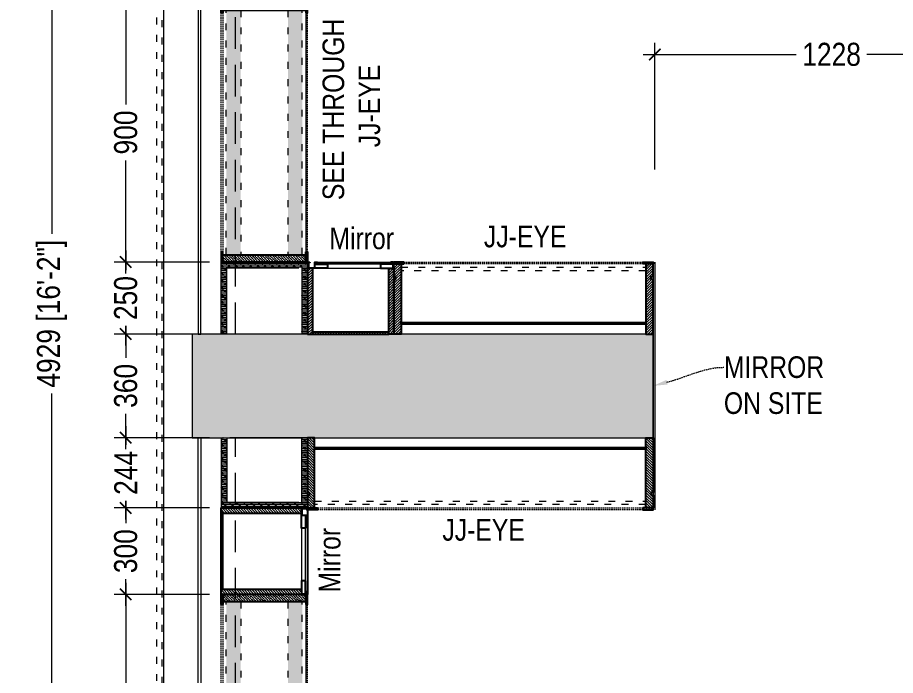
# Model space of a CAD drawing. Extents: x 8252 to 17100, y -880205 to -871928.
# Drawn here: x 8252 to 11301, y -876378 to -874093 of the extents above; entities that cross this region are included whole.
import ezdxf
from ezdxf import colors
from ezdxf.entities.mleader import LeaderData, LeaderLine
from ezdxf.lldxf.tags import DXFTag
from ezdxf.math import Vec2, Vec3

# ---------------------------------------------------------------- set-up
doc = ezdxf.new("R2010")
doc.units = 0
doc.header["$LTSCALE"] = 40
doc.header["$MEASUREMENT"] = 0
doc.header["$PDMODE"] = 3
for name, pattern in [('a_p6_plan_L18$0$HIDDEN', [0.375, 0.25, -0.125]), ('ACAD_ISO03W100', [30, 12, -18]), ('HIDDEN', [0.375, 0.25, -0.125]), ('HIDDEN2', [0.1875, 0.125, -0.0625])]:
    doc.linetypes.add(name, pattern=pattern)
for name, color, linetype, lineweight in [('beam', 90, 'Continuous', 9), ('Column', 243, 'Continuous', 9), ('Column hatch', 8, 'Continuous', 9), ('dimensions', 149, 'Continuous', 5), ('Floor-Unit', 1, 'Continuous', 13), ('Glass-FrontGlazing', 150, 'Continuous', 20), ('IM-ANNO-HATCH', 8, 'Continuous', 5), ('LENS_TEXT', 31, 'HIDDEN2', 5), ('LN-ELEVATION-1', 81, 'Continuous', 25), ('LN-ELEVATION-2', 103, 'Continuous', 20), ('LN-ELEVATION-3', 125, 'a_p6_plan_L18$0$HIDDEN', 18), ('LN-ELEVATION-4', 145, 'Continuous', 13), ('LN-HATCH', 251, 'Continuous', 0), ('Mirror', 4, 'Continuous', 15), ('shutter', 172, 'Continuous', 9), ('Steps', 4, 'Continuous', 9)]:
    doc.layers.add(name, color=color, linetype=linetype, lineweight=lineweight)
doc.styles.get("Standard").update_dxf_attribs({"font": 'ARIALN.TTF'})
tags = doc.linetypes.add('DASHED2', pattern=[0.375, 0.25, -0.125]).pattern_tags.tags
tags[6:7] = [DXFTag(74, 4), DXFTag(75, 0), DXFTag(340, '0'), DXFTag(46, 1.0), DXFTag(50, 0.0), DXFTag(44, 0.0), DXFTag(45, 0.0)]
tags[4:5] = [DXFTag(74, 4), DXFTag(75, 0), DXFTag(340, '0'), DXFTag(46, 1.0), DXFTag(50, 0.0), DXFTag(44, 0.0), DXFTag(45, 0.0)]
doc.dimstyles.new('Working', dxfattribs={"dimscale": 0.8, "dimtxt": 100, "dimasz": 50, "dimexe": 50, "dimexo": 50, "dimgap": 0, "dimtad": 0, "dimdec": 0, "dimzin": 0, "dimdsep": 46, "dimtxsty": 'Standard', "dimblk": 'ARCHTICK', "dimcen": 0, "dimdle": 50, "dimclrd": 250, "dimclre": 8, "dimclrt": 7, "dimadec": 0, "dimazin": 0, "dimtfac": 1, "dimtdec": 0, "dimtofl": 0, "dimtmove": 1, "dimatfit": 3, "dimfxl": 3, "dimtolj": 1, "dimlwd": 5, "dimlwe": 0, "dimarcsym": 0})
pattern_1 = [(45, (-583719.1914, 43520.887), (3.31456304, 12.1533978), [15.625, -3.125, 0, -3.125])]
pattern_2 = [(45, (-584019.1914, 43520.887), (3.31456304, 12.1533978), [15.625, -3.125, 0, -3.125])]
pattern_3 = [(45, (-583869.1914, 43752.887), (3.31456304, 12.1533978), [15.625, -3.125, 0, -3.125])]
pattern_4 = [(45, (4208834.247, 1706614.74), (-4.4901280605, 4.4901280605), [])]
pattern_5 = [(45, (4209134.247, 1706614.74), (-4.4901280605, 4.4901280605), [])]

# ---------------------------------------------------------------- blocks, each defined once
blk = doc.blocks.new('adeAWEFQAEWFRAGWREA')
at = {"layer": 'Column hatch'}
h = blk.add_hatch(color=256, dxfattribs=at)
h.dxf.hatch_style = 1
h.paths.add_polyline_path([(0, -4780), (370, -4780), (370, 0), (0, 0)])
h.paths.add_polyline_path([(6624, -350), (6624, 0), (3924, 0), (3924, -350)])
h.paths.add_polyline_path([(3045, -6040), (2685, -6040), (2685, -7640), (3045, -7640)])
h.paths.add_polyline_path([(6624, -4437), (5354, -4437), (5354, -4737), (6254, -4737), (6254, -5497), (6624, -5497)])
h.paths.add_polyline_path([(0, -7740), (370, -7740), (370, -7180), (0, -7180)])
at = {"layer": 'beam', "linetype": 'HIDDEN', "ltscale": 11}
for p, q in [((2685, -7490.3), (370, -7490.3)), ((5091.9, -7490.3), (3045, -7490.3)), ((370, -7740), (5055, -7740))]:
    blk.add_line(p, q, dxfattribs=at)
at = {"layer": 'Column'}
blk.add_lwpolyline([(2685, -7640), (3045, -7640), (3045, -6040), (2685, -6040)], close=True, dxfattribs=at)
at = {"layer": 'shutter', "color": 5, "linetype": 'ACAD_ISO03W100', "ltscale": 0.05, "true_color": 0x0505ff, "elevation": 87.2}
blk.add_lwpolyline([(325.7, -7744.7), (325.7, -7763.9), (5099.3, -7763.9), (5099.3, -7744.7)], close=True, dxfattribs=at)
at = {"layer": 'Steps'}
blk.add_line((370, -7740), (5105, -7740), dxfattribs=at)
blk = doc.blocks.new('SEE THORUGH 900MM')
at = {"transparency": 33554508}
h = blk.add_hatch(color=177, dxfattribs=at)
h.dxf.hatch_style = 1
h.paths.add_polyline_path([(425, 50), (-425, 50), (-425, 0), (425, 0)])
h = blk.add_hatch(color=177, dxfattribs=at)
h.dxf.hatch_style = 1
h.paths.add_polyline_path([(425, -164), (-425, -164), (-425, -214), (425, -214)])
at = {"layer": 'LN-HATCH', "ltscale": 0.5}
h = blk.add_hatch(dxfattribs=at)
h.set_pattern_fill('ANSI36', color=256, scale=50)
h.set_pattern_definition(pattern_1)
h.paths.add_polyline_path([(-415, 62), (-415, 68), (-450, 68), (-450, 62)])
h = blk.add_hatch(dxfattribs=at)
h.set_pattern_fill('ANSI36', color=256, scale=50)
h.set_pattern_definition(pattern_1)
h.paths.add_polyline_path([(-425, 62), (-450, 62), (-450, 18), (-450, 8), (-450, -226), (-425, -226)])
h = blk.add_hatch(dxfattribs=at)
h.set_pattern_fill('ANSI36', color=256, scale=50)
h.set_pattern_definition(pattern_2)
h.paths.add_polyline_path([(415, 62), (415, 68), (450, 68), (450, 62)])
h = blk.add_hatch(dxfattribs=at)
h.set_pattern_fill('ANSI36', color=256, scale=50)
h.set_pattern_definition(pattern_2)
h.paths.add_polyline_path([(450, 8), (450, 18), (450, 62), (425, 62), (425, -226), (450, -226)])
h = blk.add_hatch(dxfattribs=at)
h.set_pattern_fill('ANSI36', color=256, scale=50)
h.set_pattern_definition(pattern_1)
h.paths.add_polyline_path([(-415, -226), (-415, -232), (-450, -232), (-450, -226)])
h = blk.add_hatch(dxfattribs=at)
h.set_pattern_fill('ANSI36', color=256, scale=50)
h.set_pattern_definition(pattern_2)
h.paths.add_polyline_path([(415, -226), (415, -232), (450, -232), (450, -226)])
at = {"layer": 'LN-ELEVATION-1', "ltscale": 0.5}
for points in [[(-415, 62), (-415, 68), (-450, 68), (-450, 62)], [(-450, -226), (-450, 8), (-450, 8), (-450, 18), (-450, 18), (-450, 62), (-425, 62), (-425, -226)], [(415, 62), (415, 68), (450, 68), (450, 62)], [(450, -226), (450, 8), (450, 8), (450, 18), (450, 18), (450, 62), (425, 62), (425, -226)], [(-415, -226), (-415, -232), (-450, -232), (-450, -226)], [(415, -226), (415, -232), (450, -232), (450, -226)]]:
    blk.add_lwpolyline(points, close=True, dxfattribs=at)
at = {"layer": 'LN-ELEVATION-3', "ltscale": 0.5}
for p, q in [((-415, 68), (415, 68)), ((415, 62), (-415, 62)), ((425, -226), (-425, -226)), ((415, -226), (-415, -226)), ((-415, -232), (415, -232))]:
    blk.add_line(p, q, dxfattribs=at)
at = {"layer": 'LN-ELEVATION-4', "linetype": 'ACAD_ISO03W100', "ltscale": 0.05}
for points in [[(425, 0), (-425, 0), (-425, 50), (425, 50)], [(425, -164), (-425, -164), (-425, -214), (425, -214)]]:
    blk.add_lwpolyline(points, close=True, dxfattribs=at)
blk = doc.blocks.new('SEE THROUGH 1200MM')
at = {"transparency": 33554508}
h = blk.add_hatch(color=177, dxfattribs=at)
h.dxf.hatch_style = 1
h.paths.add_polyline_path([(575, 282), (-575, 282), (-575, 232), (575, 232)])
h = blk.add_hatch(color=177, dxfattribs=at)
h.dxf.hatch_style = 1
h.paths.add_polyline_path([(575, 68), (-575, 68), (-575, 18), (575, 18)])
at = {"layer": 'LN-HATCH', "ltscale": 0.5}
h = blk.add_hatch(dxfattribs=at)
h.set_pattern_fill('ANSI36', color=256, scale=50)
h.set_pattern_definition(pattern_3)
h.paths.add_polyline_path([(-565, 294), (-565, 300), (-600, 300), (-600, 294)])
h = blk.add_hatch(dxfattribs=at)
h.set_pattern_fill('ANSI36', color=256, scale=50)
h.set_pattern_definition(pattern_3)
h.paths.add_polyline_path([(-575, 294), (-600, 294), (-600, 250), (-600, 240), (-600, 6), (-575, 6)])
h = blk.add_hatch(dxfattribs=at)
h.set_pattern_fill('ANSI36', color=256, scale=50)
h.set_pattern_definition(pattern_3)
h.paths.add_polyline_path([(565, 294), (565, 300), (600, 300), (600, 294)])
h = blk.add_hatch(dxfattribs=at)
h.set_pattern_fill('ANSI36', color=256, scale=50)
h.set_pattern_definition(pattern_3)
h.paths.add_polyline_path([(600, 240), (600, 250), (600, 294), (575, 294), (575, 6), (600, 6)])
h = blk.add_hatch(dxfattribs=at)
h.set_pattern_fill('ANSI36', color=256, scale=50)
h.set_pattern_definition(pattern_3)
h.paths.add_polyline_path([(-565, 6), (-565, 0), (-600, 0), (-600, 6)])
h = blk.add_hatch(dxfattribs=at)
h.set_pattern_fill('ANSI36', color=256, scale=50)
h.set_pattern_definition(pattern_3)
h.paths.add_polyline_path([(565, 6), (565, 0), (600, 0), (600, 6)])
at = {"layer": 'LN-ELEVATION-1', "ltscale": 0.5}
for points in [[(-565, 294), (-565, 300), (-600, 300), (-600, 294)], [(-600, 6), (-600, 240), (-600, 240), (-600, 250), (-600, 250), (-600, 294), (-575, 294), (-575, 6)], [(565, 294), (565, 300), (600, 300), (600, 294)], [(600, 6), (600, 240), (600, 240), (600, 250), (600, 250), (600, 294), (575, 294), (575, 6)], [(-565, 6), (-565, 0), (-600, 0), (-600, 6)], [(565, 6), (565, 0), (600, 0), (600, 6)]]:
    blk.add_lwpolyline(points, close=True, dxfattribs=at)
at = {"layer": 'LN-ELEVATION-3', "ltscale": 0.5}
for p, q in [((-565, 300), (565, 300)), ((565, 294), (-565, 294)), ((575, 6), (-575, 6)), ((565, 6), (-565, 6)), ((-565, 0), (565, 0))]:
    blk.add_line(p, q, dxfattribs=at)
at = {"layer": 'LN-ELEVATION-4', "linetype": 'ACAD_ISO03W100', "ltscale": 0.05}
for points in [[(575, 232), (-575, 232), (-575, 282), (575, 282)], [(575, 68), (-575, 68), (-575, 18), (575, 18)]]:
    blk.add_lwpolyline(points, close=True, dxfattribs=at)
blk = doc.blocks.new('GFCHGFD')
at = {"layer": 'LN-HATCH', "ltscale": 0.5}
h = blk.add_hatch(dxfattribs=at)
h.set_pattern_fill('ANSI31', color=256, scale=2)
h.set_pattern_definition([(45, (4060076.63, 1708724.648), (-4.4901280605, 4.4901280605), [])])
h.paths.add_polyline_path([(-144.2, 105.2), (-126.2, 105.2), (-126.2, -123.8), (-144.2, -123.8)])
h.paths.add_polyline_path([(-126.2, 99.2), (137.8, 99.2), (137.8, 105.2), (-126.2, 105.2)])
h.paths.add_polyline_path([(155.8, 105.2), (137.8, 105.2), (137.8, -123.8), (155.8, -123.8)])
at = {"layer": 'LN-ELEVATION-1'}
for points in [[(-144.2, 105.2), (-126.2, 105.2), (-126.2, -123.8), (-144.2, -123.8)], [(-126.2, 99.2), (137.8, 99.2), (137.8, 105.2), (-126.2, 105.2)], [(155.8, 105.2), (137.8, 105.2), (137.8, -123.8), (155.8, -123.8)], [(-97.2, -137.8), (-97.2, -123.8), (-142.2, -123.8), (-142.2, -144.8), (-133.2, -144.8), (-133.2, -143.3), (-140.7, -143.3), (-140.7, -137.8)], [(85.8, -137.8), (85.8, -123.8), (130.8, -123.8), (130.8, -144.8), (121.8, -144.8), (121.8, -143.3), (129.3, -143.3), (129.3, -137.8)], [(147.8, -144.8), (147.8, -143.3), (152.3, -143.3), (152.3, -125.3), (130.8, -125.3), (130.8, -123.8), (153.8, -123.8), (153.8, -144.8)]]:
    blk.add_lwpolyline(points, close=True, dxfattribs=at)
at = {"layer": 'LN-ELEVATION-2'}
blk.add_lwpolyline([(-97.2, -137.8), (85.8, -137.8), (85.8, -123.8), (-97.2, -123.8)], close=True, dxfattribs=at)
at = {"layer": 'LN-ELEVATION-4', "ltscale": 0.5}
blk.add_line((121.8, -144.8), (-133.2, -144.8), dxfattribs=at)
at = {"layer": 'Mirror', "lineweight": 0}
blk.add_lwpolyline([(-140.7, -137.8), (129.3, -137.8), (129.3, -143.3), (-140.7, -143.3)], close=True, dxfattribs=at)
blk = doc.blocks.new('dfbdfhq')
at = {"layer": 'LN-HATCH', "ltscale": 0.5}
h = blk.add_hatch(dxfattribs=at)
h.set_pattern_fill('ANSI31', color=256, scale=50)
h.paths.add_polyline_path([(-911.8, 0), (-911.8, -190), (-905.8, -190), (-905.8, -200), (-911.8, -200), (-911.8, -244), (-886.8, -244), (-886.8, 0)])
h = blk.add_hatch(dxfattribs=at)
h.set_pattern_fill('ANSI31', color=256, scale=2)
h.set_pattern_definition(pattern_4)
h.paths.add_polyline_path([(-11.8, 0), (-11.8, -190), (-17.8, -190), (-17.8, -200), (-11.8, -200), (-11.8, -244), (-36.8, -244), (-36.8, 0)])
h = blk.add_hatch(dxfattribs=at)
h.set_pattern_fill('ANSI31', color=256, scale=2)
h.set_pattern_definition(pattern_5)
h.paths.add_polyline_path([(-36.8, -40), (-886.8, -40), (-886.8, -34), (-36.8, -34)])
h = blk.add_hatch(dxfattribs=at)
h.set_pattern_fill('ANSI31', color=256, scale=2)
h.set_pattern_definition(pattern_5)
h.paths.add_polyline_path([(-876.8, -244), (-876.8, -250), (-911.8, -250), (-911.8, -244)])
h = blk.add_hatch(dxfattribs=at)
h.set_pattern_fill('ANSI31', color=256, scale=2)
h.set_pattern_definition(pattern_4)
h.paths.add_polyline_path([(-46.8, -244), (-46.8, -250), (-11.8, -250), (-11.8, -244)])
at = {"layer": 'LN-ELEVATION-1', "ltscale": 0.5}
for points in [[(-911.8, 0), (-911.8, -190), (-905.8, -190), (-905.8, -200), (-911.8, -200), (-911.8, -244), (-886.8, -244), (-886.8, 0)], [(-11.8, 0), (-11.8, -190), (-17.8, -190), (-17.8, -200), (-11.8, -200), (-11.8, -244), (-36.8, -244), (-36.8, 0)], [(-36.8, -40), (-886.8, -40), (-886.8, -34), (-36.8, -34)], [(-876.8, -244), (-876.8, -250), (-911.8, -250), (-911.8, -244)], [(-46.8, -244), (-46.8, -250), (-11.8, -250), (-11.8, -244)]]:
    blk.add_lwpolyline(points, close=True, dxfattribs=at)
at = {"layer": 'LN-ELEVATION-3', "ltscale": 0.5}
for p, q in [((-886.8, 0), (-36.8, 0)), ((-876.8, -244), (-46.8, -244)), ((-46.8, -250), (-876.8, -250))]:
    blk.add_line(p, q, dxfattribs=at)
at = {"layer": 'LN-ELEVATION-4', "linetype": 'ACAD_ISO03W100', "ltscale": 0.05}
blk.add_lwpolyline([(-886.8, -220), (-36.8, -220), (-36.8, -232), (-886.8, -232)], close=True, dxfattribs=at)
blk = doc.blocks.new('gfngfrw')
at = {"layer": 'LN-HATCH', "ltscale": 0.5}
h = blk.add_hatch(dxfattribs=at)
h.set_pattern_fill('ANSI31', color=256, scale=2)
h.set_pattern_definition([(45, (4060070.797, 1708569.446), (-4.4901280605, 4.4901280605), [])])
h.paths.add_polyline_path([(-150, 0), (-132, 0), (-132, -279), (-150, -279)])
h.paths.add_polyline_path([(-132, -6), (132, -6), (132, 0), (-132, 0)])
h.paths.add_polyline_path([(150, 0), (132, 0), (132, -279), (150, -279)])
at = {"layer": 'Defpoints'}
blk.add_lwpolyline([(150, -300), (-150, -300), (-150, 0), (150, 0)], close=True, dxfattribs=at)
at = {"layer": 'LN-ELEVATION-1'}
for points in [[(-150, 0), (-132, 0), (-132, -279), (-150, -279)], [(-132, -6), (132, -6), (132, 0), (-132, 0)], [(150, 0), (132, 0), (132, -279), (150, -279)], [(-103, -293), (-103, -279), (-148, -279), (-148, -300), (-139, -300), (-139, -298.5), (-146.5, -298.5), (-146.5, -293)], [(80, -293), (80, -279), (125, -279), (125, -300), (116, -300), (116, -298.5), (123.5, -298.5), (123.5, -293)], [(142, -300), (142, -298.5), (146.5, -298.5), (146.5, -280.5), (125, -280.5), (125, -279), (148, -279), (148, -300)]]:
    blk.add_lwpolyline(points, close=True, dxfattribs=at)
at = {"layer": 'LN-ELEVATION-2'}
blk.add_lwpolyline([(-103, -293), (80, -293), (80, -279), (-103, -279)], close=True, dxfattribs=at)
at = {"layer": 'LN-ELEVATION-4', "ltscale": 0.5}
blk.add_line((116, -300), (-139, -300), dxfattribs=at)
at = {"layer": 'Mirror', "lineweight": 0}
blk.add_lwpolyline([(-146.5, -293), (123.5, -293), (123.5, -298.5), (-146.5, -298.5)], close=True, dxfattribs=at)
blk = doc.blocks.new('GFHFD')
at = {"layer": 'LN-HATCH', "ltscale": 0.5}
h = blk.add_hatch(dxfattribs=at)
h.set_pattern_fill('ANSI31', color=256, scale=2)
h.set_pattern_definition([(45, (4097187.331, 1708800.267), (-4.4901280605, 4.4901280605), [])])
h.paths.add_polyline_path([(792.1, 220), (792.1, 30), (786.1, 30), (786.1, 20), (792.1, 20), (792.1, -24), (767.1, -24), (767.1, 220)])
h.paths.add_polyline_path([(-382.9, 180), (767.1, 180), (767.1, 186), (-382.9, 186)])
h.paths.add_polyline_path([(757.1, -24), (757.1, -30), (792.1, -30), (792.1, -24)])
h.paths.add_polyline_path([(-407.9, 220), (-407.9, 30), (-401.9, 30), (-401.9, 20), (-407.9, 20), (-407.9, -24), (-382.9, -24), (-382.9, 220)])
h.paths.add_polyline_path([(-372.9, -24), (-372.9, -30), (-407.9, -30), (-407.9, -24)])
at = {"layer": 'LN-ELEVATION-1', "ltscale": 0.5}
for points in [[(-407.9, 220), (-407.9, 30), (-401.9, 30), (-401.9, 20), (-407.9, 20), (-407.9, -24), (-382.9, -24), (-382.9, 220)], [(792.1, 220), (792.1, 30), (786.1, 30), (786.1, 20), (792.1, 20), (792.1, -24), (767.1, -24), (767.1, 220)], [(-382.9, 180), (767.1, 180), (767.1, 186), (-382.9, 186)], [(-372.9, -24), (-372.9, -30), (-407.9, -30), (-407.9, -24)], [(757.1, -24), (757.1, -30), (792.1, -30), (792.1, -24)]]:
    blk.add_lwpolyline(points, close=True, dxfattribs=at)
at = {"layer": 'LN-ELEVATION-3', "ltscale": 0.5}
for p, q in [((767.1, 220), (-382.9, 220)), ((757.1, -24), (-372.9, -24)), ((-372.9, -30), (757.1, -30))]:
    blk.add_line(p, q, dxfattribs=at)
at = {"layer": 'LN-ELEVATION-4', "linetype": 'ACAD_ISO03W100', "ltscale": 0.05}
blk.add_lwpolyline([(767.1, 0), (-382.9, 0), (-382.9, -12), (767.1, -12)], close=True, dxfattribs=at)
blk = doc.blocks.new('_ArchTick')
at = {"const_width": 0.15}
blk.add_lwpolyline([(-0.5, -0.5), (0.5, 0.5)], dxfattribs=at)
blk = doc.blocks.new('*D82')
at = {"layer": 'Defpoints', "color": 0, "ltscale": 50, "transparency": 16777216}
for p in [(8628.1, -876096.4), (8959.2, -876096.4), (8962.2, -877296.4)]:
    blk.add_point(p, dxfattribs=at)
at = {"layer": 'dimensions', "color": 250, "linetype": 'DASHED2', "lineweight": 5, "ltscale": 50, "transparency": 16777216}
for p, q in [((8628.1, -876056.4), (8628.1, -876601.6)), ((8628.1, -877336.4), (8628.1, -876791.1))]:
    blk.add_line(p, q, dxfattribs=at)
at = {"layer": 'dimensions', "color": 8, "linetype": 'DASHED2', "lineweight": 0, "ltscale": 50, "transparency": 16777216}
for p, q in [((8919.2, -876096.4), (8588.1, -876096.4)), ((8922.2, -877296.4), (8588.1, -877296.4))]:
    blk.add_line(p, q, dxfattribs=at)
at = {"layer": 'dimensions', "color": 250, "lineweight": 5, "ltscale": 50, "transparency": 16777216, "xscale": 40, "yscale": 40, "zscale": 40}
for p, rotation in [((8628.1, -876096.4), 90), ((8628.1, -877296.4), 270)]:
    blk.add_blockref('_ArchTick', p, dxfattribs=dict(at, rotation=rotation))
at = {"layer": 'dimensions', "color": 7, "ltscale": 50, "transparency": 16777216, "insert": (8628.1, -876696.4), "char_height": 80, "attachment_point": 5, "rotation": 90, "bg_fill": 3, "box_fill_scale": 1.25, "bg_fill_color": 9, "bg_fill_true_color": 13158600, "bg_fill_transparency": 0}
blk.add_mtext('\\A1;1200', dxfattribs=at)
blk = doc.blocks.new('*D83')
at = {"layer": 'Defpoints', "color": 0, "ltscale": 50, "transparency": 16777216}
for p in [(8628.1, -875796.4), (8959.2, -875796.4), (8959.2, -876096.4)]:
    blk.add_point(p, dxfattribs=at)
at = {"layer": 'dimensions', "color": 250, "linetype": 'DASHED2', "lineweight": 5, "ltscale": 50, "transparency": 16777216}
for p, q in [((8628.1, -875756.4), (8628.1, -875874)), ((8628.1, -876136.4), (8628.1, -876018.7))]:
    blk.add_line(p, q, dxfattribs=at)
at = {"layer": 'dimensions', "color": 8, "linetype": 'DASHED2', "lineweight": 0, "ltscale": 50, "transparency": 16777216}
for p, q in [((8919.2, -875796.4), (8588.1, -875796.4)), ((8919.2, -876096.4), (8588.1, -876096.4))]:
    blk.add_line(p, q, dxfattribs=at)
at = {"layer": 'dimensions', "color": 250, "lineweight": 5, "ltscale": 50, "transparency": 16777216, "xscale": 40, "yscale": 40, "zscale": 40}
for p, rotation in [((8628.1, -875796.4), 90), ((8628.1, -876096.4), 270)]:
    blk.add_blockref('_ArchTick', p, dxfattribs=dict(at, rotation=rotation))
at = {"layer": 'dimensions', "color": 7, "ltscale": 50, "transparency": 16777216, "insert": (8628.1, -875946.4), "char_height": 80, "attachment_point": 5, "rotation": 90, "bg_fill": 3, "box_fill_scale": 1.25, "bg_fill_color": 9, "bg_fill_true_color": 13158600, "bg_fill_transparency": 0}
blk.add_mtext('\\A1;300', dxfattribs=at)
blk = doc.blocks.new('*D84')
at = {"layer": 'Defpoints', "color": 0, "ltscale": 50, "transparency": 16777216}
for p in [(8628.1, -875552.4), (8959.2, -875552.4), (8959.2, -875796.4)]:
    blk.add_point(p, dxfattribs=at)
at = {"layer": 'dimensions', "color": 250, "linetype": 'DASHED2', "lineweight": 5, "ltscale": 50, "transparency": 16777216}
for p, q in [((8628.1, -875512.4), (8628.1, -875601.5)), ((8628.1, -875836.4), (8628.1, -875747.3))]:
    blk.add_line(p, q, dxfattribs=at)
at = {"layer": 'dimensions', "color": 8, "linetype": 'DASHED2', "lineweight": 0, "ltscale": 50, "transparency": 16777216}
for p, q in [((8919.2, -875552.4), (8588.1, -875552.4)), ((8919.2, -875796.4), (8588.1, -875796.4))]:
    blk.add_line(p, q, dxfattribs=at)
at = {"layer": 'dimensions', "color": 250, "lineweight": 5, "ltscale": 50, "transparency": 16777216, "xscale": 40, "yscale": 40, "zscale": 40}
for p, rotation in [((8628.1, -875552.4), 90), ((8628.1, -875796.4), 270)]:
    blk.add_blockref('_ArchTick', p, dxfattribs=dict(at, rotation=rotation))
at = {"layer": 'dimensions', "color": 7, "ltscale": 50, "transparency": 16777216, "insert": (8628.1, -875674.4), "char_height": 80, "attachment_point": 5, "rotation": 90, "bg_fill": 3, "box_fill_scale": 1.25, "bg_fill_color": 9, "bg_fill_true_color": 13158600, "bg_fill_transparency": 0}
blk.add_mtext('\\A1;244', dxfattribs=at)
blk = doc.blocks.new('*D85')
at = {"layer": 'Defpoints', "color": 0, "ltscale": 50, "transparency": 16777216}
for p in [(8628.1, -875192.4), (8959.2, -875192.4), (8959.2, -875552.4)]:
    blk.add_point(p, dxfattribs=at)
at = {"layer": 'dimensions', "color": 250, "linetype": 'DASHED2', "lineweight": 5, "ltscale": 50, "transparency": 16777216}
for p, q in [((8628.1, -875152.4), (8628.1, -875300)), ((8628.1, -875592.4), (8628.1, -875444.7))]:
    blk.add_line(p, q, dxfattribs=at)
at = {"layer": 'dimensions', "color": 8, "linetype": 'DASHED2', "lineweight": 0, "ltscale": 50, "transparency": 16777216}
for p, q in [((8919.2, -875192.4), (8588.1, -875192.4)), ((8919.2, -875552.4), (8588.1, -875552.4))]:
    blk.add_line(p, q, dxfattribs=at)
at = {"layer": 'dimensions', "color": 250, "lineweight": 5, "ltscale": 50, "transparency": 16777216, "xscale": 40, "yscale": 40, "zscale": 40}
for p, rotation in [((8628.1, -875192.4), 90), ((8628.1, -875552.4), 270)]:
    blk.add_blockref('_ArchTick', p, dxfattribs=dict(at, rotation=rotation))
at = {"layer": 'dimensions', "color": 7, "ltscale": 50, "transparency": 16777216, "insert": (8628.1, -875372.4), "char_height": 80, "attachment_point": 5, "rotation": 90, "bg_fill": 3, "box_fill_scale": 1.25, "bg_fill_color": 9, "bg_fill_true_color": 13158600, "bg_fill_transparency": 0}
blk.add_mtext('\\A1;360', dxfattribs=at)
blk = doc.blocks.new('*D86')
at = {"layer": 'Defpoints', "color": 0, "ltscale": 50, "transparency": 16777216}
for p in [(8628.1, -874942.4), (8959.2, -874942.4), (8959.2, -875192.4)]:
    blk.add_point(p, dxfattribs=at)
at = {"layer": 'dimensions', "color": 250, "linetype": 'DASHED2', "lineweight": 5, "ltscale": 50, "transparency": 16777216}
for p, q in [((8628.1, -874902.4), (8628.1, -874994.5)), ((8628.1, -875232.4), (8628.1, -875140.3))]:
    blk.add_line(p, q, dxfattribs=at)
at = {"layer": 'dimensions', "color": 8, "linetype": 'DASHED2', "lineweight": 0, "ltscale": 50, "transparency": 16777216}
for p, q in [((8919.2, -874942.4), (8588.1, -874942.4)), ((8919.2, -875192.4), (8588.1, -875192.4))]:
    blk.add_line(p, q, dxfattribs=at)
at = {"layer": 'dimensions', "color": 250, "lineweight": 5, "ltscale": 50, "transparency": 16777216, "xscale": 40, "yscale": 40, "zscale": 40}
for p, rotation in [((8628.1, -874942.4), 90), ((8628.1, -875192.4), 270)]:
    blk.add_blockref('_ArchTick', p, dxfattribs=dict(at, rotation=rotation))
at = {"layer": 'dimensions', "color": 7, "ltscale": 50, "transparency": 16777216, "insert": (8628.1, -875067.4), "char_height": 80, "attachment_point": 5, "rotation": 90, "bg_fill": 3, "box_fill_scale": 1.25, "bg_fill_color": 9, "bg_fill_true_color": 13158600, "bg_fill_transparency": 0}
blk.add_mtext('\\A1;250', dxfattribs=at)
blk = doc.blocks.new('*D87')
at = {"layer": 'Defpoints', "color": 0, "ltscale": 50, "transparency": 16777216}
for p in [(8628.1, -874042.4), (8959.2, -874042.4), (8959.2, -874942.4)]:
    blk.add_point(p, dxfattribs=at)
at = {"layer": 'dimensions', "color": 250, "linetype": 'DASHED2', "lineweight": 5, "ltscale": 50, "transparency": 16777216}
for p, q in [((8628.1, -874002.4), (8628.1, -874420)), ((8628.1, -874982.4), (8628.1, -874564.7))]:
    blk.add_line(p, q, dxfattribs=at)
at = {"layer": 'dimensions', "color": 8, "linetype": 'DASHED2', "lineweight": 0, "ltscale": 50, "transparency": 16777216}
for p, q in [((8919.2, -874042.4), (8588.1, -874042.4)), ((8919.2, -874942.4), (8588.1, -874942.4))]:
    blk.add_line(p, q, dxfattribs=at)
at = {"layer": 'dimensions', "color": 250, "lineweight": 5, "ltscale": 50, "transparency": 16777216, "xscale": 40, "yscale": 40, "zscale": 40}
for p, rotation in [((8628.1, -874042.4), 90), ((8628.1, -874942.4), 270)]:
    blk.add_blockref('_ArchTick', p, dxfattribs=dict(at, rotation=rotation))
at = {"layer": 'dimensions', "color": 7, "ltscale": 50, "transparency": 16777216, "insert": (8628.1, -874492.4), "char_height": 80, "attachment_point": 5, "rotation": 90, "bg_fill": 3, "box_fill_scale": 1.25, "bg_fill_color": 9, "bg_fill_true_color": 13158600, "bg_fill_transparency": 0}
blk.add_mtext('\\A1;900', dxfattribs=at)
blk = doc.blocks.new('*D51')
at = {"layer": 'Defpoints', "color": 0, "ltscale": 50, "transparency": 16777216}
for p in [(8371.7, -872657.4), (9319.2, -872657.4), (8879, -877586.4)]:
    blk.add_point(p, dxfattribs=at)
at = {"layer": 'dimensions', "color": 250, "linetype": 'DASHED2', "lineweight": 5, "ltscale": 50, "transparency": 16777216}
for p, q in [((8371.7, -872617.4), (8371.7, -874868.4)), ((8371.7, -877626.4), (8371.7, -875375.4))]:
    blk.add_line(p, q, dxfattribs=at)
at = {"layer": 'dimensions', "color": 8, "linetype": 'DASHED2', "lineweight": 0, "ltscale": 50, "transparency": 16777216}
for p, q in [((8771.7, -872657.4), (8331.7, -872657.4)), ((8771.7, -877586.4), (8331.7, -877586.4))]:
    blk.add_line(p, q, dxfattribs=at)
at = {"layer": 'dimensions', "color": 250, "lineweight": 5, "ltscale": 50, "transparency": 16777216, "xscale": 40, "yscale": 40, "zscale": 40}
for p, rotation in [((8371.7, -872657.4), 90), ((8371.7, -877586.4), 270)]:
    blk.add_blockref('_ArchTick', p, dxfattribs=dict(at, rotation=rotation))
at = {"layer": 'dimensions', "color": 7, "ltscale": 50, "transparency": 16777216, "insert": (8371.7, -875121.9), "char_height": 80, "attachment_point": 5, "rotation": 90, "bg_fill": 3, "box_fill_scale": 1.25, "bg_fill_color": 9, "bg_fill_true_color": 13158600, "bg_fill_transparency": 0}
blk.add_mtext('\\A1;4929 [16\'-2"]', dxfattribs=at)
blk = doc.blocks.new('*D53')
at = {"layer": 'Defpoints', "color": 0, "ltscale": 50, "transparency": 16777216}
for p in [(11693.2, -874221.5), (11693.2, -874344.4), (10465.2, -874942.4)]:
    blk.add_point(p, dxfattribs=at)
at = {"layer": 'dimensions', "color": 8, "linetype": 'DASHED2', "lineweight": 0, "ltscale": 50, "transparency": 16777216}
for p, q in [((10465.2, -874621.5), (10465.2, -874181.5)), ((11693.2, -874304.4), (11693.2, -874181.5))]:
    blk.add_line(p, q, dxfattribs=at)
at = {"layer": 'dimensions', "color": 250, "linetype": 'DASHED2', "lineweight": 5, "ltscale": 50, "transparency": 16777216}
for p, q in [((10425.2, -874221.5), (10984.2, -874221.5)), ((11733.2, -874221.5), (11174.1, -874221.5))]:
    blk.add_line(p, q, dxfattribs=at)
at = {"layer": 'dimensions', "color": 250, "lineweight": 5, "ltscale": 50, "transparency": 16777216, "xscale": 40, "yscale": 40, "zscale": 40, "rotation": 180}
blk.add_blockref('_ArchTick', (10465.2, -874221.5), dxfattribs=at)
at = {"layer": 'dimensions', "color": 250, "lineweight": 5, "ltscale": 50, "transparency": 16777216, "xscale": 40, "yscale": 40, "zscale": 40}
blk.add_blockref('_ArchTick', (11693.2, -874221.5), dxfattribs=at)
at = {"layer": 'dimensions', "color": 7, "ltscale": 50, "transparency": 16777216, "insert": (11079.2, -874221.5), "char_height": 80, "attachment_point": 5, "bg_fill": 3, "box_fill_scale": 1.25, "bg_fill_color": 9, "bg_fill_true_color": 13158600, "bg_fill_transparency": 0}
blk.add_mtext('\\A1;1228', dxfattribs=at)

msp = doc.modelspace()

# ---------------------------------------------------------------- hatches: boundary and pattern name
at = {"layer": 'IM-ANNO-HATCH'}
h = msp.add_hatch(dxfattribs=at)
h.set_pattern_fill('CORK', color=256, scale=50)
h.set_pattern_definition([(0, (1662.091, 1441.524), (0, 6.25), []), (135, (1665.216, 1438.4), (-12.49999998, -12.49999998), [8.8388348, -8.8388348]), (135, (1666.779, 1438.4), (-12.49999998, -12.49999998), [8.8388348, -8.8388348]), (135, (1668.341, 1438.4), (-12.49999998, -12.49999998), [8.8388348, -8.8388348])])
h.paths.add_polyline_path([(8979.2, -874962.4), (9239.2, -874962.4), (9239.2, -875192.4), (8979.2, -875192.4)], flags=16)
h.paths.add_polyline_path([(8959.2, -874942.4), (9259.2, -874942.4), (9259.2, -875192.4), (8959.2, -875192.4)])
h = msp.add_hatch(dxfattribs=at)
h.set_pattern_fill('CORK', color=256, scale=50)
h.set_pattern_definition([(0, (1662.091, 1447.524), (0, 6.25), []), (135, (1665.216, 1444.4), (-12.49999998, -12.49999998), [8.8388348, -8.8388348]), (135, (1666.779, 1444.4), (-12.49999998, -12.49999998), [8.8388348, -8.8388348]), (135, (1668.341, 1444.4), (-12.49999998, -12.49999998), [8.8388348, -8.8388348])])
h.paths.add_polyline_path([(8979.2, -875776.4), (9239.2, -875776.4), (9239.2, -875552.4), (8979.2, -875552.4)], flags=16)
h.paths.add_polyline_path([(8959.2, -875796.4), (9259.2, -875796.4), (9259.2, -875552.4), (8959.2, -875552.4)])

# ---------------------------------------------------------------- linework, layer by layer
at = {"layer": 'Glass-FrontGlazing', "ltscale": 100}
for points in [[(8879, -875192.4), (8889, -875192.4), (8889, -872877.4), (8879, -872877.4)], [(8879, -875552.4), (8889, -875552.4), (8889, -877582), (8879, -877586.4)]]:
    msp.add_lwpolyline(points, close=True, dxfattribs=at)
at = {"layer": 'LENS_TEXT', "ltscale": 50}
for points in [[(8959.2, -874942.4), (9259.2, -874942.4), (9259.2, -875192.4), (8959.2, -875192.4)], [(8979.2, -874962.4), (9239.2, -874962.4), (9239.2, -875192.4), (8979.2, -875192.4)], [(8959.2, -875796.4), (9259.2, -875796.4), (9259.2, -875552.4), (8959.2, -875552.4)], [(8979.2, -875776.4), (9239.2, -875776.4), (9239.2, -875552.4), (8979.2, -875552.4)]]:
    msp.add_lwpolyline(points, close=True, dxfattribs=at)
at = {"layer": 'Mirror', "lineweight": 0}
for points in [[(10459.2, -874942.4), (10459.2, -875802.4)], [(10465.2, -874942.4), (10465.2, -875802.4)]]:
    msp.add_lwpolyline(points, dxfattribs=at)

# ---------------------------------------------------------------- block references
at = {"rotation": 270}
msp.add_blockref('adeAWEFQAEWFRAGWREA', (16499.2, -872507.4), dxfattribs=at)
at = {"layer": 'Floor-Unit'}
for name, p, rotation in [('SEE THORUGH 900MM', (9027.2, -874492.4), 90), ('GFCHGFD', (9415, -875087.2), 180), ('dfbdfhq', (9547.4, -875192.4), 180), ('gfngfrw', (8959.2, -875946.4), 90), ('SEE THROUGH 1200MM', (9259.2, -876696.4), 90)]:
    msp.add_blockref(name, p, dxfattribs=dict(at, rotation=rotation))
at = {"layer": 'Floor-Unit', "xscale": -1}
msp.add_blockref('GFHFD', (10051.2, -875772.4), dxfattribs=at)

# ---------------------------------------------------------------- texts
at = {"layer": 'LENS_TEXT', "linetype": 'Continuous', "ltscale": 3, "char_height": 75, "attachment_point": 5, "rotation": 90}
for s, width, insert in [('\\pxqc;SEE THROUGH\\P JJ-EYE', 979.199, (9412.1, -874412.3)), ('\\pxqc;Mirror', 244.677, (9336.6, -875977.7))]:
    msp.add_mtext_dynamic_manual_height_columns(s, width=width, gutter_width=1, heights=[0], dxfattribs=dict(at, insert=insert))
at = {"layer": 'LENS_TEXT', "linetype": 'Continuous', "ltscale": 3, "char_height": 75, "attachment_point": 5}
for s, width, insert in [('\\pxqc;Mirror', 244.677, (9447.4, -874860.7)), ('\\pxqc; JJ-EYE', 979.199, (10003.2, -874854.1)), ('\\pxqc; JJ-EYE', 979.199, (9858.9, -875872.9))]:
    msp.add_mtext_dynamic_manual_height_columns(s, width=width, gutter_width=1, heights=[0], dxfattribs=dict(at, insert=insert))

# ---------------------------------------------------------------- leaders
at = {"layer": 'LENS_TEXT', "linetype": 'Continuous', "ltscale": 3}
ml = msp.add_multileader_mtext('Standard', dxfattribs=at)
ml.set_content('{\\C256;MIRROR ON SITE}', color=1)
ml.set_leader_properties(color=256, linetype='ByLayer', lineweight=-1)
ml.build(insert=Vec2(0, 0))
ml.multileader.update_dxf_attribs({"leader_type": 2, "dogleg_length": 0.36, "arrow_head_size": 50})
ctx = ml.context
ctx.base_point, ctx.char_height, ctx.arrow_head_size, ctx.landing_gap_size, ctx.plane_origin = Vec3(10705.1, -875307.9), 75, 50, 0.09, Vec3(12095.6, -875895.5)
notes = []
notes.append((ctx, [(1, (1, 1, 0), (10704.7, -875307.9), (1, 0), 0.36, [(1, [(10459.2, -875372.4)], 0, [])])]))
ctx.mtext.insert, ctx.mtext.width, ctx.mtext.flow_direction = Vec3(10705.2, -875269.7), 391.938, 5
for ctx, leaders in notes:
    for number, flags, end, landing, length, lines in leaders:
        leader = LeaderData()
        leader.index, (leader.has_last_leader_line, leader.has_dogleg_vector, leader.attachment_direction) = number, flags
        leader.last_leader_point, leader.dogleg_vector, leader.dogleg_length = Vec3(end), Vec3(landing), length
        for number, points, colour, breaks in lines:
            line = LeaderLine()
            line.index, line.vertices, line.color, line.breaks = number, Vec3.list(points), colors.encode_raw_color(colour), breaks
            leader.lines.append(line)
        ctx.leaders.append(leader)

# ---------------------------------------------------------------- next in the draw order: dimensions: what is measured, and where the dimension line sits
at = {"layer": 'dimensions', "ltscale": 50}
dim = msp.add_linear_dim(base=(11693.2, -874221.5), p1=(10465.2, -874942.4), p2=(11693.2, -874344.4), dimstyle='Working', override={"dimfxl": 500, "dimfxlon": 1, "dimtfill": 1, "dimarcsym": 1}, dxfattribs=at)
dim.commit()
dim.dimension.update_dxf_attribs({"geometry": '*D53', "text_midpoint": (11079.2, -874221.5)})
dim = msp.add_linear_dim(base=(8628.1, -876096.4), p1=(8962.2, -877296.4), p2=(8959.2, -876096.4), angle=90, dimstyle='Working', override={"dimfxl": 500, "dimfxlon": 1, "dimtfill": 1, "dimarcsym": 1}, dxfattribs=at)
dim.commit()
dim.dimension.update_dxf_attribs({"geometry": '*D82', "text_midpoint": (8628.1, -876696.4)})

# ---------------------------------------------------------------- next in the draw order: dimensions: what is measured, and where the dimension line sits
dim = msp.add_linear_dim(base=(8628.1, -875796.4), p1=(8959.2, -876096.4), p2=(8959.2, -875796.4), angle=90, dimstyle='Working', override={"dimfxl": 500, "dimfxlon": 1, "dimtfill": 1, "dimarcsym": 1}, dxfattribs=at)
dim.commit()
dim.dimension.update_dxf_attribs({"geometry": '*D83', "text_midpoint": (8628.1, -875946.4)})

# ---------------------------------------------------------------- next in the draw order: dimensions: what is measured, and where the dimension line sits
dim = msp.add_linear_dim(base=(8628.1, -875552.4), p1=(8959.2, -875796.4), p2=(8959.2, -875552.4), angle=90, dimstyle='Working', override={"dimfxl": 500, "dimfxlon": 1, "dimtfill": 1, "dimarcsym": 1}, dxfattribs=at)
dim.commit()
dim.dimension.update_dxf_attribs({"geometry": '*D84', "text_midpoint": (8628.1, -875674.4)})

# ---------------------------------------------------------------- next in the draw order: dimensions: what is measured, and where the dimension line sits
dim = msp.add_linear_dim(base=(8628.1, -875192.4), p1=(8959.2, -875552.4), p2=(8959.2, -875192.4), angle=90, dimstyle='Working', override={"dimfxl": 500, "dimfxlon": 1, "dimtfill": 1, "dimarcsym": 1}, dxfattribs=at)
dim.commit()
dim.dimension.update_dxf_attribs({"geometry": '*D85', "text_midpoint": (8628.1, -875372.4)})

# ---------------------------------------------------------------- next in the draw order: dimensions: what is measured, and where the dimension line sits
dim = msp.add_linear_dim(base=(8628.1, -874942.4), p1=(8959.2, -875192.4), p2=(8959.2, -874942.4), angle=90, dimstyle='Working', override={"dimfxl": 500, "dimfxlon": 1, "dimtfill": 1, "dimarcsym": 1}, dxfattribs=at)
dim.commit()
dim.dimension.update_dxf_attribs({"geometry": '*D86', "text_midpoint": (8628.1, -875067.4)})

# ---------------------------------------------------------------- next in the draw order: dimensions: what is measured, and where the dimension line sits
dim = msp.add_linear_dim(base=(8628.1, -874042.4), p1=(8959.2, -874942.4), p2=(8959.2, -874042.4), angle=90, dimstyle='Working', override={"dimfxl": 500, "dimfxlon": 1, "dimtfill": 1, "dimarcsym": 1}, dxfattribs=at)
dim.commit()
dim.dimension.update_dxf_attribs({"geometry": '*D87', "text_midpoint": (8628.1, -874492.4)})

# ---------------------------------------------------------------- next in the draw order: dimensions: what is measured, and where the dimension line sits
dim = msp.add_linear_dim(base=(8371.7, -872657.4), p1=(8879, -877586.4), p2=(9319.2, -872657.4), angle=90, dimstyle='Working', override={"dimfxl": 500, "dimfxlon": 1, "dimtfill": 1, "dimarcsym": 1}, dxfattribs=at)
dim.commit()
dim.dimension.update_dxf_attribs({"geometry": '*D51', "text_midpoint": (8371.7, -875121.9)})

doc.saveas('drawing.dxf')
